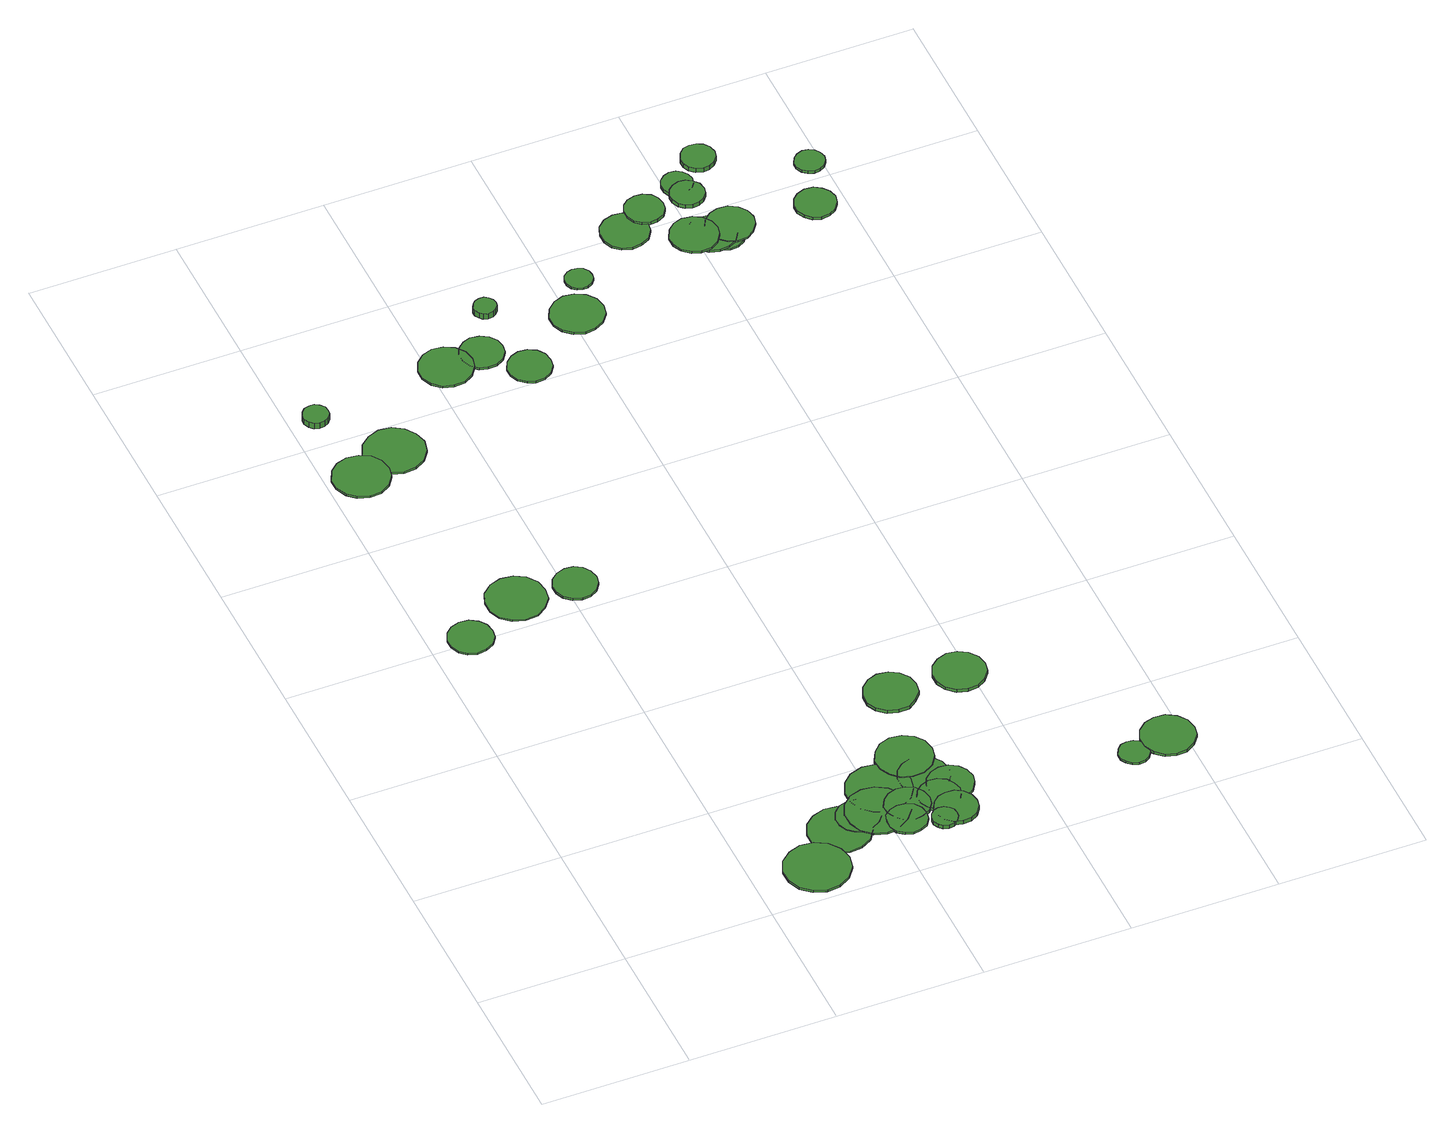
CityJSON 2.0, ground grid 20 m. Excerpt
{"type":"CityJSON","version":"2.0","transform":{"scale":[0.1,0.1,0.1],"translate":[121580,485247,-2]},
"CityObjects":{
"tree1":{"type":"SolitaryVegetationObject","attributes":{"function":"something"},"geometry":[{"type":"MultiSurface","lod":"1","boundaries":[[[0,1,2,3,4,5,6,7,8,9,10,11,12,13,14]],[[15,16,17,18,19,20,21,22,23,24,25,26,27,28,29]],[[0,29,28,1]],[[1,28,27,2]],[[2,27,26,3]],[[3,26,25,4]],[[4,25,24,5]],[[5,24,23,6]],[[6,23,22,7]],[[7,22,21,8]],[[8,21,20,9]],[[9,20,19,10]],[[10,19,18,11]],[[11,18,17,12]],[[12,17,16,13]],[[13,16,15,14]],[[14,15,29,0]]]}]},
"tree2":{"type":"SolitaryVegetationObject","attributes":{"function":"something"},"geometry":[{"type":"MultiSurface","lod":"1","boundaries":[[[30,31,32,33,34,35,36,37,38,39,40,41,42,43,44]],[[45,46,47,48,49,50,51,52,53,54,55,56,57,58,59]],[[30,59,58,31]],[[31,58,57,32]],[[32,57,56,33]],[[33,56,55,34]],[[34,55,54,35]],[[35,54,53,36]],[[36,53,52,37]],[[37,52,51,38]],[[38,51,50,39]],[[39,50,49,40]],[[40,49,48,41]],[[41,48,47,42]],[[42,47,46,43]],[[43,46,45,44]],[[44,45,59,30]]]}]},
"tree3":{"type":"SolitaryVegetationObject","attributes":{"function":"something"},"geometry":[{"type":"MultiSurface","lod":"1","boundaries":[[[60,61,62,63,64,65,66,67,68,69,70,71,72,73,74]],[[75,76,77,78,79,80,81,82,83,84,85,86,87,88,89]],[[60,89,88,61]],[[61,88,87,62]],[[62,87,86,63]],[[63,86,85,64]],[[64,85,84,65]],[[65,84,83,66]],[[66,83,82,67]],[[67,82,81,68]],[[68,81,80,69]],[[69,80,79,70]],[[70,79,78,71]],[[71,78,77,72]],[[72,77,76,73]],[[73,76,75,74]],[[74,75,89,60]]]}]},
"tree4":{"type":"SolitaryVegetationObject","attributes":{"function":"something"},"geometry":[{"type":"MultiSurface","lod":"1","boundaries":[[[90,91,92,93,94,95,96,97,98,99,100,101,102,103,104]],[[105,106,107,108,109,110,111,112,113,114,115,116,117,118,119]],[[90,119,118,91]],[[91,118,117,92]],[[92,117,116,93]],[[93,116,115,94]],[[94,115,114,95]],[[95,114,113,96]],[[96,113,112,97]],[[97,112,111,98]],[[98,111,110,99]],[[99,110,109,100]],[[100,109,108,101]],[[101,108,107,102]],[[102,107,106,103]],[[103,106,105,104]],[[104,105,119,90]]]}]},
"tree5":{"type":"SolitaryVegetationObject","attributes":{"function":"something"},"geometry":[{"type":"MultiSurface","lod":"1","boundaries":[[[120,121,122,123,124,125,126,127,128,129,130,131,132,133,134]],[[135,136,137,138,139,140,141,142,143,144,145,146,147,148,149]],[[120,149,148,121]],[[121,148,147,122]],[[122,147,146,123]],[[123,146,145,124]],[[124,145,144,125]],[[125,144,143,126]],[[126,143,142,127]],[[127,142,141,128]],[[128,141,140,129]],[[129,140,139,130]],[[130,139,138,131]],[[131,138,137,132]],[[132,137,136,133]],[[133,136,135,134]],[[134,135,149,120]]]}]},
"tree6":{"type":"SolitaryVegetationObject","attributes":{"function":"something"},"geometry":[{"type":"MultiSurface","lod":"1","boundaries":[[[150,151,152,153,154,155,156,157,158,159,160,161,162,163,164]],[[165,166,167,168,169,170,171,172,173,174,175,176,177,178,179]],[[150,179,178,151]],[[151,178,177,152]],[[152,177,176,153]],[[153,176,175,154]],[[154,175,174,155]],[[155,174,173,156]],[[156,173,172,157]],[[157,172,171,158]],[[158,171,170,159]],[[159,170,169,160]],[[160,169,168,161]],[[161,168,167,162]],[[162,167,166,163]],[[163,166,165,164]],[[164,165,179,150]]]}]},
"tree7":{"type":"SolitaryVegetationObject","attributes":{"function":"something"},"geometry":[{"type":"MultiSurface","lod":"1","boundaries":[[[180,181,182,183,184,185,186,187,188,189,190,191,192,193,194]],[[195,196,197,198,199,200,201,202,203,204,205,206,207,208,209]],[[180,209,208,181]],[[181,208,207,182]],[[182,207,206,183]],[[183,206,205,184]],[[184,205,204,185]],[[185,204,203,186]],[[186,203,202,187]],[[187,202,201,188]],[[188,201,200,189]],[[189,200,199,190]],[[190,199,198,191]],[[191,198,197,192]],[[192,197,196,193]],[[193,196,195,194]],[[194,195,209,180]]]}]},
"tree8":{"type":"SolitaryVegetationObject","attributes":{"function":"something"},"geometry":[{"type":"MultiSurface","lod":"1","boundaries":[[[210,211,212,213,214,215,216,217,218,219,220,221,222,223,224]],[[225,226,227,228,229,230,231,232,233,234,235,236,237,238,239]],[[210,239,238,211]],[[211,238,237,212]],[[212,237,236,213]],[[213,236,235,214]],[[214,235,234,215]],[[215,234,233,216]],[[216,233,232,217]],[[217,232,231,218]],[[218,231,230,219]],[[219,230,229,220]],[[220,229,228,221]],[[221,228,227,222]],[[222,227,226,223]],[[223,226,225,224]],[[224,225,239,210]]]}]},
"tree9":{"type":"SolitaryVegetationObject","attributes":{"function":"something"},"geometry":[{"type":"MultiSurface","lod":"1","boundaries":[[[240,241,242,243,244,245,246,247,248,249,250,251,252,253,254]],[[255,256,257,258,259,260,261,262,263,264,265,266,267,268,269]],[[240,269,268,241]],[[241,268,267,242]],[[242,267,266,243]],[[243,266,265,244]],[[244,265,264,245]],[[245,264,263,246]],[[246,263,262,247]],[[247,262,261,248]],[[248,261,260,249]],[[249,260,259,250]],[[250,259,258,251]],[[251,258,257,252]],[[252,257,256,253]],[[253,256,255,254]],[[254,255,269,240]]]}]},
"tree10":{"type":"SolitaryVegetationObject","attributes":{"function":"something"},"geometry":[{"type":"MultiSurface","lod":"1","boundaries":[[[270,271,272,273,274,275,276,277,278,279,280,281,282,283,284]],[[285,286,287,288,289,290,291,292,293,294,295,296,297,298,299]],[[270,299,298,271]],[[271,298,297,272]],[[272,297,296,273]],[[273,296,295,274]],[[274,295,294,275]],[[275,294,293,276]],[[276,293,292,277]],[[277,292,291,278]],[[278,291,290,279]],[[279,290,289,280]],[[280,289,288,281]],[[281,288,287,282]],[[282,287,286,283]],[[283,286,285,284]],[[284,285,299,270]]]}]},
"tree11":{"type":"SolitaryVegetationObject","attributes":{"function":"something"},"geometry":[{"type":"MultiSurface","lod":"1","boundaries":[[[300,301,302,303,304,305,306,307,308,309,310,311,312,313,314]],[[315,316,317,318,319,320,321,322,323,324,325,326,327,328,329]],[[300,329,328,301]],[[301,328,327,302]],[[302,327,326,303]],[[303,326,325,304]],[[304,325,324,305]],[[305,324,323,306]],[[306,323,322,307]],[[307,322,321,308]],[[308,321,320,309]],[[309,320,319,310]],[[310,319,318,311]],[[311,318,317,312]],[[312,317,316,313]],[[313,316,315,314]],[[314,315,329,300]]]}]},
"tree12":{"type":"SolitaryVegetationObject","attributes":{"function":"something"},"geometry":[{"type":"MultiSurface","lod":"1","boundaries":[[[330,331,332,333,334,335,336,337,338,339,340,341,342,343,344]],[[345,346,347,348,349,350,351,352,353,354,355,356,357,358,359]],[[330,359,358,331]],[[331,358,357,332]],[[332,357,356,333]],[[333,356,355,334]],[[334,355,354,335]],[[335,354,353,336]],[[336,353,352,337]],[[337,352,351,338]],[[338,351,350,339]],[[339,350,349,340]],[[340,349,348,341]],[[341,348,347,342]],[[342,347,346,343]],[[343,346,345,344]],[[344,345,359,330]]]}]},
"tree13":{"type":"SolitaryVegetationObject","attributes":{"function":"something"},"geometry":[{"type":"MultiSurface","lod":"1","boundaries":[[[360,361,362,363,364,365,366,367,368,369,370,371,372,373,374]],[[375,376,377,378,379,380,381,382,383,384,385,386,387,388,389]],[[360,389,388,361]],[[361,388,387,362]],[[362,387,386,363]],[[363,386,385,364]],[[364,385,384,365]],[[365,384,383,366]],[[366,383,382,367]],[[367,382,381,368]],[[368,381,380,369]],[[369,380,379,370]],[[370,379,378,371]],[[371,378,377,372]],[[372,377,376,373]],[[373,376,375,374]],[[374,375,389,360]]]}]},
"tree14":{"type":"SolitaryVegetationObject","attributes":{"function":"something"},"geometry":[{"type":"MultiSurface","lod":"1","boundaries":[[[390,391,392,393,394,395,396,397,398,399,400,401,402,403,404]],[[405,406,407,408,409,410,411,412,413,414,415,416,417,418,419]],[[390,419,418,391]],[[391,418,417,392]],[[392,417,416,393]],[[393,416,415,394]],[[394,415,414,395]],[[395,414,413,396]],[[396,413,412,397]],[[397,412,411,398]],[[398,411,410,399]],[[399,410,409,400]],[[400,409,408,401]],[[401,408,407,402]],[[402,407,406,403]],[[403,406,405,404]],[[404,405,419,390]]]}]},
"tree15":{"type":"SolitaryVegetationObject","attributes":{"function":"something"},"geometry":[{"type":"MultiSurface","lod":"1","boundaries":[[[420,421,422,423,424,425,426,427,428,429,430,431,432,433,434]],[[435,436,437,438,439,440,441,442,443,444,445,446,447,448,449]],[[420,449,448,421]],[[421,448,447,422]],[[422,447,446,423]],[[423,446,445,424]],[[424,445,444,425]],[[425,444,443,426]],[[426,443,442,427]],[[427,442,441,428]],[[428,441,440,429]],[[429,440,439,430]],[[430,439,438,431]],[[431,438,437,432]],[[432,437,436,433]],[[433,436,435,434]],[[434,435,449,420]]]}]},
"tree16":{"type":"SolitaryVegetationObject","attributes":{"function":"something"},"geometry":[{"type":"MultiSurface","lod":"1","boundaries":[[[450,451,452,453,454,455,456,457,458,459,460,461,462,463,464]],[[465,466,467,468,469,470,471,472,473,474,475,476,477,478,479]],[[450,479,478,451]],[[451,478,477,452]],[[452,477,476,453]],[[453,476,475,454]],[[454,475,474,455]],[[455,474,473,456]],[[456,473,472,457]],[[457,472,471,458]],[[458,471,470,459]],[[459,470,469,460]],[[460,469,468,461]],[[461,468,467,462]],[[462,467,466,463]],[[463,466,465,464]],[[464,465,479,450]]]}]},
"tree17":{"type":"SolitaryVegetationObject","attributes":{"function":"something"},"geometry":[{"type":"MultiSurface","lod":"1","boundaries":[[[480,481,482,483,484,485,486,487,488,489,490,491,492,493,494]],[[495,496,497,498,499,500,501,502,503,504,505,506,507,508,509]],[[480,509,508,481]],[[481,508,507,482]],[[482,507,506,483]],[[483,506,505,484]],[[484,505,504,485]],[[485,504,503,486]],[[486,503,502,487]],[[487,502,501,488]],[[488,501,500,489]],[[489,500,499,490]],[[490,499,498,491]],[[491,498,497,492]],[[492,497,496,493]],[[493,496,495,494]],[[494,495,509,480]]]}]},
"tree18":{"type":"SolitaryVegetationObject","attributes":{"function":"something"},"geometry":[{"type":"MultiSurface","lod":"1","boundaries":[[[510,511,512,513,514,515,516,517,518,519,520,521,522,523,524]],[[525,526,527,528,529,530,531,532,533,534,535,536,537,538,539]],[[510,539,538,511]],[[511,538,537,512]],[[512,537,536,513]],[[513,536,535,514]],[[514,535,534,515]],[[515,534,533,516]],[[516,533,532,517]],[[517,532,531,518]],[[518,531,530,519]],[[519,530,529,520]],[[520,529,528,521]],[[521,528,527,522]],[[522,527,526,523]],[[523,526,525,524]],[[524,525,539,510]]]}]},
"tree19":{"type":"SolitaryVegetationObject","attributes":{"function":"something"},"geometry":[{"type":"MultiSurface","lod":"1","boundaries":[[[540,541,542,543,544,545,546,547,548,549,550,551,552,553,554]],[[555,556,557,558,559,560,561,562,563,564,565,566,567,568,569]],[[540,569,568,541]],[[541,568,567,542]],[[542,567,566,543]],[[543,566,565,544]],[[544,565,564,545]],[[545,564,563,546]],[[546,563,562,547]],[[547,562,561,548]],[[548,561,560,549]],[[549,560,559,550]],[[550,559,558,551]],[[551,558,557,552]],[[552,557,556,553]],[[553,556,555,554]],[[554,555,569,540]]]}]},
"tree20":{"type":"SolitaryVegetationObject","attributes":{"function":"something"},"geometry":[{"type":"MultiSurface","lod":"1","boundaries":[[[570,571,572,573,574,575,576,577,578,579,580,581,582,583,584]],[[585,586,587,588,589,590,591,592,593,594,595,596,597,598,599]],[[570,599,598,571]],[[571,598,597,572]],[[572,597,596,573]],[[573,596,595,574]],[[574,595,594,575]],[[575,594,593,576]],[[576,593,592,577]],[[577,592,591,578]],[[578,591,590,579]],[[579,590,589,580]],[[580,589,588,581]],[[581,588,587,582]],[[582,587,586,583]],[[583,586,585,584]],[[584,585,599,570]]]}]},
"tree21":{"type":"SolitaryVegetationObject","attributes":{"function":"something"},"geometry":[{"type":"MultiSurface","lod":"1","boundaries":[[[600,601,602,603,604,605,606,607,608,609,610,611,612,613,614]],[[615,616,617,618,619,620,621,622,623,624,625,626,627,628,629]],[[600,629,628,601]],[[601,628,627,602]],[[602,627,626,603]],[[603,626,625,604]],[[604,625,624,605]],[[605,624,623,606]],[[606,623,622,607]],[[607,622,621,608]],[[608,621,620,609]],[[609,620,619,610]],[[610,619,618,611]],[[611,618,617,612]],[[612,617,616,613]],[[613,616,615,614]],[[614,615,629,600]]]}]},
"tree22":{"type":"SolitaryVegetationObject","attributes":{"function":"something"},"geometry":[{"type":"MultiSurface","lod":"1","boundaries":[[[630,631,632,633,634,635,636,637,638,639,640,641,642,643,644]],[[645,646,647,648,649,650,651,652,653,654,655,656,657,658,659]],[[630,659,658,631]],[[631,658,657,632]],[[632,657,656,633]],[[633,656,655,634]],[[634,655,654,635]],[[635,654,653,636]],[[636,653,652,637]],[[637,652,651,638]],[[638,651,650,639]],[[639,650,649,640]],[[640,649,648,641]],[[641,648,647,642]],[[642,647,646,643]],[[643,646,645,644]],[[644,645,659,630]]]}]},
"tree23":{"type":"SolitaryVegetationObject","attributes":{"function":"something"},"geometry":[{"type":"MultiSurface","lod":"1","boundaries":[[[660,661,662,663,664,665,666,667,668,669,670,671,672,673,674]],[[675,676,677,678,679,680,681,682,683,684,685,686,687,688,689]],[[660,689,688,661]],[[661,688,687,662]],[[662,687,686,663]],[[663,686,685,664]],[[664,685,684,665]],[[665,684,683,666]],[[666,683,682,667]],[[667,682,681,668]],[[668,681,680,669]],[[669,680,679,670]],[[670,679,678,671]],[[671,678,677,672]],[[672,677,676,673]],[[673,676,675,674]],[[674,675,689,660]]]}]},
"tree24":{"type":"SolitaryVegetationObject","attributes":{"function":"something"},"geometry":[{"type":"MultiSurface","lod":"1","boundaries":[[[690,691,692,693,694,695,696,697,698,699,700,701,702,703,704]],[[705,706,707,708,709,710,711,712,713,714,715,716,717,718,719]],[[690,719,718,691]],[[691,718,717,692]],[[692,717,716,693]],[[693,716,715,694]],[[694,715,714,695]],[[695,714,713,696]],[[696,713,712,697]],[[697,712,711,698]],[[698,711,710,699]],[[699,710,709,700]],[[700,709,708,701]],[[701,708,707,702]],[[702,707,706,703]],[[703,706,705,704]],[[704,705,719,690]]]}]},
"tree25":{"type":"SolitaryVegetationObject","attributes":{"function":"something"},"geometry":[{"type":"MultiSurface","lod":"1","boundaries":[[[720,721,722,723,724,725,726,727,728,729,730,731,732,733,734]],[[735,736,737,738,739,740,741,742,743,744,745,746,747,748,749]],[[720,749,748,721]],[[721,748,747,722]],[[722,747,746,723]],[[723,746,745,724]],[[724,745,744,725]],[[725,744,743,726]],[[726,743,742,727]],[[727,742,741,728]],[[728,741,740,729]],[[729,740,739,730]],[[730,739,738,731]],[[731,738,737,732]],[[732,737,736,733]],[[733,736,735,734]],[[734,735,749,720]]]}]},
"tree26":{"type":"SolitaryVegetationObject","attributes":{"function":"something"},"geometry":[{"type":"MultiSurface","lod":"1","boundaries":[[[750,751,752,753,754,755,756,757,758,759,760,761,762,763,764]],[[765,766,767,768,769,770,771,772,773,774,775,776,777,778,779]],[[750,779,778,751]],[[751,778,777,752]],[[752,777,776,753]],[[753,776,775,754]],[[754,775,774,755]],[[755,774,773,756]],[[756,773,772,757]],[[757,772,771,758]],[[758,771,770,759]],[[759,770,769,760]],[[760,769,768,761]],[[761,768,767,762]],[[762,767,766,763]],[[763,766,765,764]],[[764,765,779,750]]]}]},
"tree27":{"type":"SolitaryVegetationObject","attributes":{"function":"something"},"geometry":[{"type":"MultiSurface","lod":"1","boundaries":[[[780,781,782,783,784,785,786,787,788,789,790,791,792,793,794]],[[795,796,797,798,799,800,801,802,803,804,805,806,807,808,809]],[[780,809,808,781]],[[781,808,807,782]],[[782,807,806,783]],[[783,806,805,784]],[[784,805,804,785]],[[785,804,803,786]],[[786,803,802,787]],[[787,802,801,788]],[[788,801,800,789]],[[789,800,799,790]],[[790,799,798,791]],[[791,798,797,792]],[[792,797,796,793]],[[793,796,795,794]],[[794,795,809,780]]]}]},
"tree28":{"type":"SolitaryVegetationObject","attributes":{"function":"something"},"geometry":[{"type":"MultiSurface","lod":"1","boundaries":[[[810,811,812,813,814,815,816,817,818,819,820,821,822,823,824]],[[825,826,827,828,829,830,831,832,833,834,835,836,837,838,839]],[[810,839,838,811]],[[811,838,837,812]],[[812,837,836,813]],[[813,836,835,814]],[[814,835,834,815]],[[815,834,833,816]],[[816,833,832,817]],[[817,832,831,818]],[[818,831,830,819]],[[819,830,829,820]],[[820,829,828,821]],[[821,828,827,822]],[[822,827,826,823]],[[823,826,825,824]],[[824,825,839,810]]]}]},
"tree29":{"type":"SolitaryVegetationObject","attributes":{"function":"something"},"geometry":[{"type":"MultiSurface","lod":"1","boundaries":[[[840,841,842,843,844,845,846,847,848,849,850,851,852,853,854]],[[855,856,857,858,859,860,861,862,863,864,865,866,867,868,869]],[[840,869,868,841]],[[841,868,867,842]],[[842,867,866,843]],[[843,866,865,844]],[[844,865,864,845]],[[845,864,863,846]],[[846,863,862,847]],[[847,862,861,848]],[[848,861,860,849]],[[849,860,859,850]],[[850,859,858,851]],[[851,858,857,852]],[[852,857,856,853]],[[853,856,855,854]],[[854,855,869,840]]]}]},
"tree30":{"type":"SolitaryVegetationObject","attributes":{"function":"something"},"geometry":[{"type":"MultiSurface","lod":"1","boundaries":[[[870,871,872,873,874,875,876,877,878,879,880,881,882,883,884]],[[885,886,887,888,889,890,891,892,893,894,895,896,897,898,899]],[[870,899,898,871]],[[871,898,897,872]],[[872,897,896,873]],[[873,896,895,874]],[[874,895,894,875]],[[875,894,893,876]],[[876,893,892,877]],[[877,892,891,878]],[[878,891,890,879]],[[879,890,889,880]],[[880,889,888,881]],[[881,888,887,882]],[[882,887,886,883]],[[883,886,885,884]],[[884,885,899,870]]]}]},
"tree31":{"type":"SolitaryVegetationObject","attributes":{"function":"something"},"geometry":[{"type":"MultiSurface","lod":"1","boundaries":[[[900,901,902,903,904,905,906,907,908,909,910,911,912,913,914]],[[915,916,917,918,919,920,921,922,923,924,925,926,927,928,929]],[[900,929,928,901]],[[901,928,927,902]],[[902,927,926,903]],[[903,926,925,904]],[[904,925,924,905]],[[905,924,923,906]],[[906,923,922,907]],[[907,922,921,908]],[[908,921,920,909]],[[909,920,919,910]],[[910,919,918,911]],[[911,918,917,912]],[[912,917,916,913]],[[913,916,915,914]],[[914,915,929,900]]]}]},
"tree32":{"type":"SolitaryVegetationObject","attributes":{"function":"something"},"geometry":[{"type":"MultiSurface","lod":"1","boundaries":[[[930,931,932,933,934,935,936,937,938,939,940,941,942,943,944]],[[945,946,947,948,949,950,951,952,953,954,955,956,957,958,959]],[[930,959,958,931]],[[931,958,957,932]],[[932,957,956,933]],[[933,956,955,934]],[[934,955,954,935]],[[935,954,953,936]],[[936,953,952,937]],[[937,952,951,938]],[[938,951,950,939]],[[939,950,949,940]],[[940,949,948,941]],[[941,948,947,942]],[[942,947,946,943]],[[943,946,945,944]],[[944,945,959,930]]]}]},
"tree33":{"type":"SolitaryVegetationObject","attributes":{"function":"something"},"geometry":[{"type":"MultiSurface","lod":"1","boundaries":[[[960,961,962,963,964,965,966,967,968,969,970,971,972,973,974]],[[975,976,977,978,979,980,981,982,983,984,985,986,987,988,989]],[[960,989,988,961]],[[961,988,987,962]],[[962,987,986,963]],[[963,986,985,964]],[[964,985,984,965]],[[965,984,983,966]],[[966,983,982,967]],[[967,982,981,968]],[[968,981,980,969]],[[969,980,979,970]],[[970,979,978,971]],[[971,978,977,972]],[[972,977,976,973]],[[973,976,975,974]],[[974,975,989,960]]]}]},
"tree34":{"type":"SolitaryVegetationObject","attributes":{"function":"something"},"geometry":[{"type":"MultiSurface","lod":"1","boundaries":[[[990,991,992,993,994,995,996,997,998,999,1000,1001,1002,1003,1004]],[[1005,1006,1007,1008,1009,1010,1011,1012,1013,1014,1015,1016,1017,1018,1019]],[[990,1019,1018,991]],[[991,1018,1017,992]],[[992,1017,1016,993]],[[993,1016,1015,994]],[[994,1015,1014,995]],[[995,1014,1013,996]],[[996,1013,1012,997]],[[997,1012,1011,998]],[[998,1011,1010,999]],[[999,1010,1009,1000]],[[1000,1009,1008,1001]],[[1001,1008,1007,1002]],[[1002,1007,1006,1003]],[[1003,1006,1005,1004]],[[1004,1005,1019,990]]]}]},
"tree35":{"type":"SolitaryVegetationObject","attributes":{"function":"something"},"geometry":[{"type":"MultiSurface","lod":"1","boundaries":[[[1020,1021,1022,1023,1024,1025,1026,1027,1028,1029,1030,1031,1032,1033,1034]],[[1035,1036,1037,1038,1039,1040,1041,1042,1043,1044,1045,1046,1047,1048,1049]],[[1020,1049,1048,1021]],[[1021,1048,1047,1022]],[[1022,1047,1046,1023]],[[1023,1046,1045,1024]],[[1024,1045,1044,1025]],[[1025,1044,1043,1026]],[[1026,1043,1042,1027]],[[1027,1042,1041,1028]],[[1028,1041,1040,1029]],[[1029,1040,1039,1030]],[[1030,1039,1038,1031]],[[1031,1038,1037,1032]],[[1032,1037,1036,1033]],[[1033,1036,1035,1034]],[[1034,1035,1049,1020]]]}]},
"tree36":{"type":"SolitaryVegetationObject","attributes":{"function":"something"},"geometry":[{"type":"MultiSurface","lod":"1","boundaries":[[[1050,1051,1052,1053,1054,1055,1056,1057,1058,1059,1060,1061,1062,1063,1064]],[[1065,1066,1067,1068,1069,1070,1071,1072,1073,1074,1075,1076,1077,1078,1079]],[[1050,1079,1078,1051]],[[1051,1078,1077,1052]],[[1052,1077,1076,1053]],[[1053,1076,1075,1054]],[[1054,1075,1074,1055]],[[1055,1074,1073,1056]],[[1056,1073,1072,1057]],[[1057,1072,1071,1058]],[[1058,1071,1070,1059]],[[1059,1070,1069,1060]],[[1060,1069,1068,1061]],[[1061,1068,1067,1062]],[[1062,1067,1066,1063]],[[1063,1066,1065,1064]],[[1064,1065,1079,1050]]]}]},
"tree37":{"type":"SolitaryVegetationObject","attributes":{"function":"something"},"geometry":[{"type":"MultiSurface","lod":"1","boundaries":[[[1080,1081,1082,1083,1084,1085,1086,1087,1088,1089,1090,1091,1092,1093,1094]],[[1095,1096,1097,1098,1099,1100,1101,1102,1103,1104,1105,1106,1107,1108,1109]],[[1080,1109,1108,1081]],[[1081,1108,1107,1082]],[[1082,1107,1106,1083]],[[1083,1106,1105,1084]],[[1084,1105,1104,1085]],[[1085,1104,1103,1086]],[[1086,1103,1102,1087]],[[1087,1102,1101,1088]],[[1088,1101,1100,1089]],[[1089,1100,1099,1090]],[[1090,1099,1098,1091]],[[1091,1098,1097,1092]],[[1092,1097,1096,1093]],[[1093,1096,1095,1094]],[[1094,1095,1109,1080]]]}]},
"tree38":{"type":"SolitaryVegetationObject","attributes":{"function":"something"},"geometry":[{"type":"MultiSurface","lod":"1","boundaries":[[[1110,1111,1112,1113,1114,1115,1116,1117,1118,1119,1120,1121,1122,1123,1124]],[[1125,1126,1127,1128,1129,1130,1131,1132,1133,1134,1135,1136,1137,1138,1139]],[[1110,1139,1138,1111]],[[1111,1138,1137,1112]],[[1112,1137,1136,1113]],[[1113,1136,1135,1114]],[[1114,1135,1134,1115]],[[1115,1134,1133,1116]],[[1116,1133,1132,1117]],[[1117,1132,1131,1118]],[[1118,1131,1130,1119]],[[1119,1130,1129,1120]],[[1120,1129,1128,1121]],[[1121,1128,1127,1122]],[[1122,1127,1126,1123]],[[1123,1126,1125,1124]],[[1124,1125,1139,1110]]]}]},
"tree39":{"type":"SolitaryVegetationObject","attributes":{"function":"something"},"geometry":[{"type":"MultiSurface","lod":"1","boundaries":[[[1140,1141,1142,1143,1144,1145,1146,1147,1148,1149,1150,1151,1152,1153,1154]],[[1155,1156,1157,1158,1159,1160,1161,1162,1163,1164,1165,1166,1167,1168,1169]],[[1140,1169,1168,1141]],[[1141,1168,1167,1142]],[[1142,1167,1166,1143]],[[1143,1166,1165,1144]],[[1144,1165,1164,1145]],[[1145,1164,1163,1146]],[[1146,1163,1162,1147]],[[1147,1162,1161,1148]],[[1148,1161,1160,1149]],[[1149,1160,1159,1150]],[[1150,1159,1158,1151]],[[1151,1158,1157,1152]],[[1152,1157,1156,1153]],[[1153,1156,1155,1154]],[[1154,1155,1169,1140]]]}]},
"tree40":{"type":"SolitaryVegetationObject","attributes":{"function":"something"},"geometry":[{"type":"MultiSurface","lod":"1","boundaries":[[[1170,1171,1172,1173,1174,1175,1176,1177,1178,1179,1180,1181,1182,1183,1184]],[[1185,1186,1187,1188,1189,1190,1191,1192,1193,1194,1195,1196,1197,1198,1199]],[[1170,1199,1198,1171]],[[1171,1198,1197,1172]],[[1172,1197,1196,1173]],[[1173,1196,1195,1174]],[[1174,1195,1194,1175]],[[1175,1194,1193,1176]],[[1176,1193,1192,1177]],[[1177,1192,1191,1178]],[[1178,1191,1190,1179]],[[1179,1190,1189,1180]],[[1180,1189,1188,1181]],[[1181,1188,1187,1182]],[[1182,1187,1186,1183]],[[1183,1186,1185,1184]],[[1184,1185,1199,1170]]]}]}
},
"vertices":[
[85,608,6],[83,620,6],[76,630,6],[65,637,6],[52,638,6],[40,634,6],[31,626,6],[26,614,6],[26,602,6],[31,590,6],[40,582,6],[52,578,6],[65,580,6],[76,586,6],[83,596,6],[83,596,3],[76,586,3],[65,580,3],[52,578,3],[40,582,3],[31,590,3],[26,602,3],[26,614,3],[31,626,3],[40,634,3],[52,638,3],[65,637,3],[76,630,3],[83,620,3],[85,608,3],
[326,48,13],[322,66,13],[311,81,13],[295,90,13],[277,92,13],[260,86,13],[246,74,13],[239,57,13],[239,39,13],[246,22,13],[260,10,13],[277,4,13],[295,6,13],[311,15,13],[322,30,13],[322,30,10],[311,15,10],[295,6,10],[277,4,10],[260,10,10],[246,22,10],[239,39,10],[239,57,10],[246,74,10],[260,86,10],[277,92,10],[295,90,10],[311,81,10],[322,66,10],[326,48,10],
[83,926,9],[80,942,9],[71,955,9],[57,962,9],[41,964,9],[26,959,9],[15,949,9],[8,934,9],[8,919,9],[15,904,9],[26,894,9],[41,889,9],[57,890,9],[71,898,9],[80,911,9],[80,911,6],[71,898,6],[57,890,6],[41,889,6],[26,894,6],[15,904,6],[8,919,6],[8,934,6],[15,949,6],[26,959,6],[41,964,6],[57,962,6],[71,955,6],[80,942,6],[83,926,6],
[174,648,8],[171,664,8],[161,678,8],[147,686,8],[130,688,8],[114,683,8],[101,671,8],[95,656,8],[95,639,8],[101,624,8],[114,613,8],[130,608,8],[147,609,8],[161,618,8],[171,631,8],[171,631,6],[161,618,6],[147,609,6],[130,608,6],[114,613,6],[101,624,6],[95,639,6],[95,656,6],[101,671,6],[114,683,6],[130,688,6],[147,686,6],[161,678,6],[171,664,6],[174,648,6],
[51,1042,19],[50,1049,19],[45,1055,19],[39,1059,19],[32,1059,19],[25,1057,19],[20,1052,19],[17,1046,19],[17,1039,19],[20,1032,19],[25,1027,19],[32,1025,19],[39,1026,19],[45,1029,19],[50,1035,19],[50,1035,10],[45,1029,10],[39,1026,10],[32,1025,10],[25,1027,10],[20,1032,10],[17,1039,10],[17,1046,10],[20,1052,10],[25,1057,10],[32,1059,10],[39,1059,10],[45,1055,10],[50,1049,10],[51,1042,10],
[378,102,9],[374,119,9],[364,133,9],[349,142,9],[332,144,9],[315,138,9],[302,127,9],[295,111,9],[295,94,9],[302,78,9],[315,66,9],[332,61,9],[349,63,9],[364,71,9],[374,85,9],[374,85,7],[364,71,7],[349,63,7],[332,61,7],[315,66,7],[302,78,7],[295,94,7],[295,111,7],[302,127,7],[315,138,7],[332,144,7],[349,142,7],[364,133,7],[374,119,7],[378,102,7],
[143,954,8],[139,970,8],[129,984,8],[115,993,8],[98,995,8],[82,989,8],[69,978,8],[62,962,8],[62,945,8],[69,930,8],[82,918,8],[98,913,8],[115,915,8],[129,923,8],[139,937,8],[139,937,5],[129,923,5],[115,915,5],[98,913,5],[82,918,5],[69,930,5],[62,945,5],[62,962,5],[69,978,5],[82,989,5],[98,995,5],[115,993,5],[129,984,5],[139,970,5],[143,954,5],
[395,115,10],[393,127,10],[386,137,10],[375,143,10],[363,144,10],[352,141,10],[343,132,10],[338,121,10],[338,109,10],[343,98,10],[352,90,10],[363,86,10],[375,88,10],[386,94,10],[393,103,10],[393,103,7],[386,94,7],[375,88,7],[363,86,7],[352,90,7],[343,98,7],[338,109,7],[338,121,7],[343,132,7],[352,141,7],[363,144,7],[375,143,7],[386,137,7],[393,127,7],[395,115,7],
[243,646,6],[240,658,6],[233,668,6],[223,674,6],[211,675,6],[199,671,6],[190,663,6],[185,652,6],[185,640,6],[190,629,6],[199,621,6],[211,617,6],[223,618,6],[233,624,6],[240,634,6],[240,634,3],[233,624,3],[223,618,3],[211,617,3],[199,621,3],[190,629,3],[185,640,3],[185,652,3],[190,663,3],[199,671,3],[211,675,3],[223,674,3],[233,668,3],[240,658,3],[243,646,3],
[434,114,11],[431,131,11],[420,145,11],[405,154,11],[388,156,11],[371,151,11],[358,139,11],[351,123,11],[351,105,11],[358,89,11],[371,77,11],[388,72,11],[405,74,11],[420,83,11],[431,97,11],[431,97,8],[420,83,8],[405,74,8],[388,72,8],[371,77,8],[358,89,8],[351,105,8],[351,123,8],[358,139,8],[371,151,8],[388,156,8],[405,154,8],[420,145,8],[431,131,8],[434,114,8],
[446,85,12],[444,96,12],[438,105,12],[428,110,12],[417,111,12],[407,108,12],[398,101,12],[394,90,12],[394,79,12],[398,69,12],[407,62,12],[417,58,12],[428,60,12],[438,65,12],[444,74,12],[444,74,9],[438,65,9],[428,60,9],[417,58,9],[407,62,9],[398,69,9],[394,79,9],[394,90,9],[398,101,9],[407,108,9],[417,111,9],[428,110,9],[438,105,9],[444,96,9],[446,85,9],
[453,150,11],[449,167,11],[439,182,11],[423,191,11],[405,193,11],[387,187,11],[374,175,11],[367,159,11],[367,140,11],[374,124,11],[387,112,11],[405,106,11],[423,108,11],[439,117,11],[449,132,11],[449,132,8],[439,117,8],[423,108,8],[405,106,8],[387,112,8],[374,124,8],[367,140,8],[367,159,8],[374,175,8],[387,187,8],[405,193,8],[423,191,8],[439,182,8],[449,167,8],[453,150,8],
[461,109,12],[458,122,12],[451,132,12],[440,138,12],[428,139,12],[416,135,12],[407,127,12],[401,116,12],[401,103,12],[407,92,12],[416,83,12],[428,79,12],[440,81,12],[451,87,12],[458,97,12],[458,97,8],[451,87,8],[440,81,8],[428,79,8],[416,83,8],[407,92,8],[401,103,8],[401,116,8],[407,127,8],[416,135,8],[428,139,8],[440,138,8],[451,132,8],[458,122,8],[461,109,8],
[480,68,14],[479,75,14],[475,80,14],[469,84,14],[462,85,14],[455,83,14],[450,78,14],[447,71,14],[447,64,14],[450,58,14],[455,53,14],[462,51,14],[469,52,14],[475,55,14],[479,61,14],[479,61,8],[475,55,8],[469,52,8],[462,51,8],[455,53,8],[450,58,8],[447,64,8],[447,71,8],[450,78,8],[455,83,8],[462,85,8],[469,84,8],[475,80,8],[479,75,8],[480,68,8],
[502,109,12],[499,120,12],[493,130,12],[482,136,12],[471,137,12],[460,133,12],[451,125,12],[446,115,12],[446,103,12],[451,93,12],[460,85,12],[471,81,12],[482,82,12],[493,88,12],[499,98,12],[499,98,8],[493,88,8],[482,82,8],[471,81,8],[460,85,8],[451,93,8],[446,103,8],[446,115,8],[451,125,8],[460,133,8],[471,137,8],[482,136,8],[493,130,8],[499,120,8],[502,109,8],
[512,79,14],[510,90,14],[503,100,14],[493,106,14],[481,107,14],[470,104,14],[461,96,14],[456,85,14],[456,73,14],[461,62,14],[470,54,14],[481,51,14],[493,52,14],[503,58,14],[510,67,14],[510,67,8],[503,58,8],[493,52,8],[481,51,8],[470,54,8],[461,62,8],[456,73,8],[456,85,8],[461,96,8],[470,104,8],[481,107,8],[493,106,8],[503,100,8],[510,90,8],[512,79,8],
[504,149,11],[501,163,11],[493,174,11],[480,181,11],[466,183,11],[453,178,11],[443,169,11],[437,156,11],[437,142,11],[443,129,11],[453,120,11],[466,115,11],[480,117,11],[493,124,11],[501,135,11],[501,135,8],[493,124,8],[480,117,8],[466,115,8],[453,120,8],[443,129,8],[437,142,8],[437,156,8],[443,169,8],[453,178,8],[466,183,8],[480,181,8],[493,174,8],[501,163,8],[504,149,8],
[499,189,12],[496,205,12],[487,217,12],[473,225,12],[457,227,12],[442,222,12],[431,211,12],[424,197,12],[424,181,12],[431,167,12],[442,156,12],[457,152,12],[473,153,12],[487,161,12],[496,174,12],[496,174,7],[487,161,7],[473,153,7],[457,152,7],[442,156,7],[431,167,7],[424,181,7],[424,197,7],[431,211,7],[442,222,7],[457,227,7],[473,225,7],[487,217,7],[496,205,7],[499,189,7],
[526,123,12],[523,136,12],[516,146,12],[505,153,12],[492,154,12],[480,150,12],[470,141,12],[465,130,12],[465,117,12],[470,105,12],[480,97,12],[492,93,12],[505,94,12],[516,100,12],[523,111,12],[523,111,8],[516,100,8],[505,94,8],[492,93,8],[480,97,8],[470,105,8],[465,117,8],[465,130,8],[470,141,8],[480,150,8],[492,154,8],[505,153,8],[516,146,8],[523,136,8],[526,123,8],
[256,1064,11],[253,1079,11],[244,1091,11],[231,1098,11],[216,1100,11],[202,1095,11],[191,1085,11],[185,1072,11],[185,1057,11],[191,1043,11],[202,1033,11],[216,1029,11],[231,1030,11],[244,1038,11],[253,1050,11],[253,1050,8],[244,1038,8],[231,1030,8],[216,1029,8],[202,1033,8],[191,1043,8],[185,1057,8],[185,1072,8],[191,1085,8],[202,1095,8],[216,1100,8],[231,1098,8],[244,1091,8],[253,1079,8],[256,1064,8],
[528,305,11],[525,319,11],[516,331,11],[504,338,11],[489,340,11],[475,335,11],[464,325,11],[458,312,11],[458,297,11],[464,284,11],[475,274,11],[489,270,11],[504,271,11],[516,279,11],[525,290,11],[525,290,6],[516,279,6],[504,271,6],[489,270,6],[475,274,6],[464,284,6],[458,297,6],[458,312,6],[464,325,6],[475,335,6],[489,340,6],[504,338,6],[516,331,6],[525,319,6],[528,305,6],
[300,1071,11],[298,1082,11],[291,1092,11],[280,1098,11],[268,1100,11],[257,1096,11],[248,1088,11],[243,1077,11],[243,1065,11],[248,1053,11],[257,1045,11],[268,1042,11],[280,1043,11],[291,1049,11],[298,1059,11],[298,1059,8],[291,1049,8],[280,1043,8],[268,1042,8],[257,1045,8],[248,1053,8],[243,1065,8],[243,1077,8],[248,1088,8],[257,1096,8],[268,1100,8],[280,1098,8],[291,1092,8],[298,1082,8],[300,1071,8],
[346,1027,8],[344,1039,8],[337,1049,8],[326,1055,8],[314,1056,8],[303,1052,8],[294,1044,8],[289,1033,8],[289,1021,8],[294,1010,8],[303,1002,8],[314,998,8],[326,999,8],[337,1005,8],[344,1015,8],[344,1015,5],[337,1005,5],[326,999,5],[314,998,5],[303,1002,5],[294,1010,5],[289,1021,5],[289,1033,5],[294,1044,5],[303,1052,5],[314,1056,5],[326,1055,5],[337,1049,5],[344,1039,5],[346,1027,5],
[320,1138,19],[319,1144,19],[315,1149,19],[310,1153,19],[303,1153,19],[297,1151,19],[293,1147,19],[290,1141,19],[290,1135,19],[293,1129,19],[297,1125,19],[303,1123,19],[310,1124,19],[315,1127,19],[319,1132,19],[319,1132,10],[315,1127,10],[310,1124,10],[303,1123,10],[297,1125,10],[293,1129,10],[290,1135,10],[290,1141,10],[293,1147,10],[297,1151,10],[303,1153,10],[310,1153,10],[315,1149,10],[319,1144,10],[320,1138,10],
[621,304,12],[618,318,12],[609,330,12],[597,337,12],[583,339,12],[569,334,12],[558,325,12],[552,311,12],[552,297,12],[558,284,12],[569,274,12],[583,270,12],[597,271,12],[609,278,12],[618,290,12],[618,290,7],[609,278,7],[597,271,7],[583,270,7],[569,274,7],[558,284,7],[552,297,7],[552,311,7],[558,325,7],[569,334,7],[583,339,7],[597,337,7],[609,330,7],[618,318,7],[621,304,7],
[444,1087,11],[441,1102,11],[432,1114,11],[419,1121,11],[404,1123,11],[390,1118,11],[379,1108,11],[373,1095,11],[373,1080,11],[379,1067,11],[390,1057,11],[404,1052,11],[419,1054,11],[432,1061,11],[441,1073,11],[441,1073,8],[432,1061,8],[419,1054,8],[404,1052,8],[390,1057,8],[379,1067,8],[373,1080,8],[373,1095,8],[379,1108,8],[390,1118,8],[404,1123,8],[419,1121,8],[432,1114,8],[441,1102,8],[444,1087,8],
[747,82,13],[745,90,13],[740,97,13],[733,101,13],[724,102,13],[716,100,13],[710,94,13],[706,86,13],[706,77,13],[710,70,13],[716,64,13],[724,61,13],[733,62,13],[740,66,13],[745,73,13],[745,73,10],[740,66,10],[733,62,10],[724,61,10],[716,64,10],[710,70,10],[706,77,10],[706,86,10],[710,94,10],[716,100,10],[724,102,10],[733,101,10],[740,97,10],[745,90,10],[747,82,10],
[452,1142,14],[451,1149,14],[446,1156,14],[439,1159,14],[432,1160,14],[425,1158,14],[419,1153,14],[416,1146,14],[416,1138,14],[419,1131,14],[425,1126,14],[432,1124,14],[439,1124,14],[446,1128,14],[451,1134,14],[451,1134,11],[446,1128,11],[439,1124,11],[432,1124,11],[425,1126,11],[419,1131,11],[416,1138,11],[416,1146,11],[419,1153,11],[425,1158,11],[432,1160,11],[439,1159,11],[446,1156,11],[451,1149,11],[452,1142,11],
[813,92,14],[810,107,14],[801,119,14],[788,127,14],[773,128,14],[759,124,14],[748,114,14],[742,100,14],[742,85,14],[748,71,14],[759,61,14],[773,57,14],[788,58,14],[801,66,14],[810,78,14],[810,78,10],[801,66,10],[788,58,10],[773,57,10],[759,61,10],[748,71,10],[742,85,10],[742,100,10],[748,114,10],[759,124,10],[773,128,10],[788,127,10],[801,119,10],[810,107,10],[813,92,10],
[553,1199,13],[551,1212,13],[543,1223,13],[531,1230,13],[518,1231,13],[505,1227,13],[495,1218,13],[490,1206,13],[490,1192,13],[495,1180,13],[505,1171,13],[518,1167,13],[531,1169,13],[543,1175,13],[551,1186,13],[551,1186,10],[543,1175,10],[531,1169,10],[518,1167,10],[505,1171,10],[495,1180,10],[490,1192,10],[490,1206,10],[495,1218,10],[505,1227,10],[518,1231,10],[531,1230,10],[543,1223,10],[551,1212,10],[553,1199,10],
[584,1223,16],[582,1234,16],[576,1243,16],[566,1248,16],[556,1249,16],[545,1246,16],[537,1239,16],[533,1229,16],[533,1218,16],[537,1208,16],[545,1201,16],[556,1198,16],[566,1199,16],[576,1204,16],[582,1213,16],[582,1213,11],[576,1204,11],[566,1199,11],[556,1198,11],[545,1201,11],[537,1208,11],[533,1218,11],[533,1229,11],[537,1239,11],[545,1246,11],[556,1249,11],[566,1248,11],[576,1243,11],[582,1234,11],[584,1223,11],
[631,1161,11],[628,1174,11],[620,1185,11],[609,1191,11],[595,1193,11],[583,1189,11],[573,1180,11],[567,1167,11],[567,1154,11],[573,1142,11],[583,1133,11],[595,1129,11],[609,1130,11],[620,1137,11],[628,1148,11],[628,1148,8],[620,1137,8],[609,1130,8],[595,1129,8],[583,1133,8],[573,1142,8],[567,1154,8],[567,1167,8],[573,1180,8],[583,1189,8],[595,1193,8],[609,1191,8],[620,1185,8],[628,1174,8],[631,1161,8],
[653,1156,9],[650,1169,9],[643,1180,9],[631,1187,9],[618,1188,9],[605,1184,9],[595,1175,9],[590,1163,9],[590,1149,9],[595,1137,9],[605,1128,9],[618,1124,9],[631,1126,9],[643,1132,9],[650,1143,9],[650,1143,6],[643,1132,6],[631,1126,6],[618,1124,6],[605,1128,6],[595,1137,6],[590,1149,6],[590,1163,6],[595,1175,6],[605,1184,6],[618,1188,6],[631,1187,6],[643,1180,6],[650,1169,6],[653,1156,6],
[661,1149,7],[659,1160,7],[653,1169,7],[643,1175,7],[632,1176,7],[622,1172,7],[613,1165,7],[609,1155,7],[609,1144,7],[613,1134,7],[622,1126,7],[632,1123,7],[643,1124,7],[653,1130,7],[659,1139,7],[659,1139,4],[653,1130,4],[643,1124,4],[632,1123,4],[622,1126,4],[613,1134,4],[609,1144,4],[609,1155,4],[613,1165,4],[622,1172,4],[632,1176,4],[643,1175,4],[653,1169,4],[659,1160,4],[661,1149,4],
[641,1227,17],[639,1237,17],[633,1244,17],[625,1249,17],[616,1250,17],[607,1247,17],[600,1241,17],[596,1232,17],[596,1223,17],[600,1214,17],[607,1208,17],[616,1205,17],[625,1206,17],[633,1210,17],[639,1218,17],[639,1218,11],[633,1210,11],[625,1206,11],[616,1205,11],[607,1208,11],[600,1214,11],[596,1223,11],[596,1232,11],[600,1241,11],[607,1247,11],[616,1250,11],[625,1249,11],[633,1244,11],[639,1237,11],[641,1227,11],
[635,1250,16],[633,1258,16],[628,1265,16],[621,1270,16],[612,1271,16],[604,1268,16],[597,1262,16],[594,1254,16],[594,1245,16],[597,1237,16],[604,1232,16],[612,1229,16],[621,1230,16],[628,1234,16],[633,1241,16],[633,1241,11],[628,1234,11],[621,1230,11],[612,1229,11],[604,1232,11],[597,1237,11],[594,1245,11],[594,1254,11],[597,1262,11],[604,1268,11],[612,1271,11],[621,1270,11],[628,1265,11],[633,1258,11],[635,1250,11],
[680,1162,10],[677,1175,10],[669,1185,10],[658,1192,10],[644,1193,10],[632,1189,10],[622,1180,10],[616,1168,10],[616,1155,10],[622,1143,10],[632,1134,10],[644,1130,10],[658,1131,10],[669,1138,10],[677,1149,10],[677,1149,7],[669,1138,7],[658,1131,7],[644,1130,7],[632,1134,7],[622,1143,7],[616,1155,7],[616,1168,7],[622,1180,7],[632,1189,7],[644,1193,7],[658,1192,7],[669,1185,7],[677,1175,7],[680,1162,7],
[679,1282,18],[677,1291,18],[671,1299,18],[663,1303,18],[654,1304,18],[645,1302,18],[638,1295,18],[634,1286,18],[634,1277,18],[638,1268,18],[645,1262,18],[654,1259,18],[663,1260,18],[671,1265,18],[677,1272,18],[677,1272,11],[671,1265,11],[663,1260,11],[654,1259,11],[645,1262,11],[638,1268,11],[634,1277,11],[634,1286,11],[638,1295,11],[645,1302,11],[654,1304,11],[663,1303,11],[671,1299,11],[677,1291,11],[679,1282,11],
[786,1150,15],[783,1161,15],[776,1170,15],[767,1176,15],[755,1177,15],[744,1173,15],[736,1166,15],[731,1155,15],[731,1144,15],[736,1134,15],[744,1126,15],[755,1122,15],[767,1124,15],[776,1129,15],[783,1138,15],[783,1138,11],[776,1129,11],[767,1124,11],[755,1122,11],[744,1126,11],[736,1134,11],[731,1144,11],[731,1155,11],[736,1166,11],[744,1173,11],[755,1177,11],[767,1176,11],[776,1170,11],[783,1161,11],[786,1150,11],
[802,1222,15],[800,1230,15],[795,1237,15],[788,1241,15],[780,1242,15],[772,1239,15],[766,1234,15],[762,1226,15],[762,1218,15],[766,1210,15],[772,1205,15],[780,1202,15],[788,1203,15],[795,1207,15],[800,1214,15],[800,1214,11],[795,1207,11],[788,1203,11],[780,1202,11],[772,1205,11],[766,1210,11],[762,1218,11],[762,1226,11],[766,1234,11],[772,1239,11],[780,1242,11],[788,1241,11],[795,1237,11],[800,1230,11],[802,1222,11]
]}
